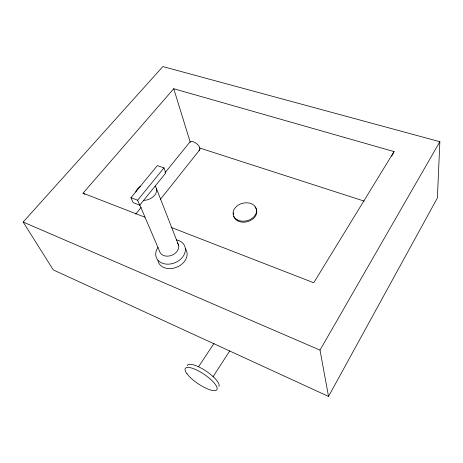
<?xml version="1.0" encoding="UTF-8"?>
<svg xmlns="http://www.w3.org/2000/svg" width="463" height="463" viewBox="0 0 463 463"><rect width="100%" height="100%" fill="white"/><g stroke="black" fill="none" stroke-linecap="round" stroke-linejoin="round"><path stroke-width="0.69" d="M439.85 141.701L437.402 197.927L328.539 396.426L53.28 269.906L23.15 222.037L162.866 66.574L439.85 141.701L319.997 350.109L328.539 396.426M391.733 156.083L394.071 151.598L173.735 88.722L83.033 193.181L84.827 194.362M394.071 151.598L313.746 282.76L171.148 227.397M212.951 376.882L229.735 350.885M198.592 366.684L214.074 343.291M160.377 199.362L199.75 149.809M135.711 214.103L141.122 207.389M165.036 172.74L189.489 142.54A6.326 3.212 39.1 0 1 196.885 143.848A6.326 3.212 39.1 0 1 198.957 150.602M139.739 205.161L165.8 172.942L163.948 167.895L157.333 165.609L130.954 197.701L133.107 202.638L139.739 205.161L137.627 200.219L130.954 197.701M137.627 200.219L163.948 167.895M199.437 147.917L364.219 201.121M83.033 193.181L144.913 217.211M23.15 222.037L319.997 350.109M139.867 205.144L159.48 251.01A10.018 7.622 -22.2 0 0 172.259 255.09A10.018 7.622 -22.2 0 0 177.555 243.04M156.546 188.84L178.585 245.199M173.735 88.722L190.351 142.5M187.191 365.666A18.989 5.654 34.1 0 1 205.398 370.643A18.989 5.654 34.1 0 1 218.935 386.391M256.427 209.455A11.888 9 -14.8 0 1 247.931 221.54A11.888 9 -14.8 0 1 233.682 216.36M233.358 214.265A11.888 9 -14.8 0 1 233.502 212.83M254.951 206.996A11.888 9 -14.8 0 1 256.161 208.807M176.351 239.875A15.32 11.708 -22.3 0 1 183.886 255.142A15.32 11.708 -22.3 0 1 163.289 263.551A15.32 11.708 -22.3 0 1 158.022 247.358M185.489 248.839A15.198 11.685 -22.4 0 1 177.063 267.076A15.198 11.685 -22.4 0 1 157.86 260.628M155.076 186.178A10.973 7.784 -21.3 0 1 154.706 195.23A10.973 7.784 -21.3 0 1 143.605 200.357M135.792 192A10.973 7.784 -21.3 0 1 140.567 186.195M186.936 373.71A19.035 5.585 34.1 0 0 214.751 390.627A19.035 5.585 34.1 0 0 201.584 372.692A19.035 5.585 34.1 0 0 186.936 373.71M237.606 219.983A11.911 9 -14.8 0 0 256.45 211.979A11.911 9 -14.8 0 0 240.401 204.015A11.911 9 -14.8 0 0 237.606 219.983"/></g></svg>
